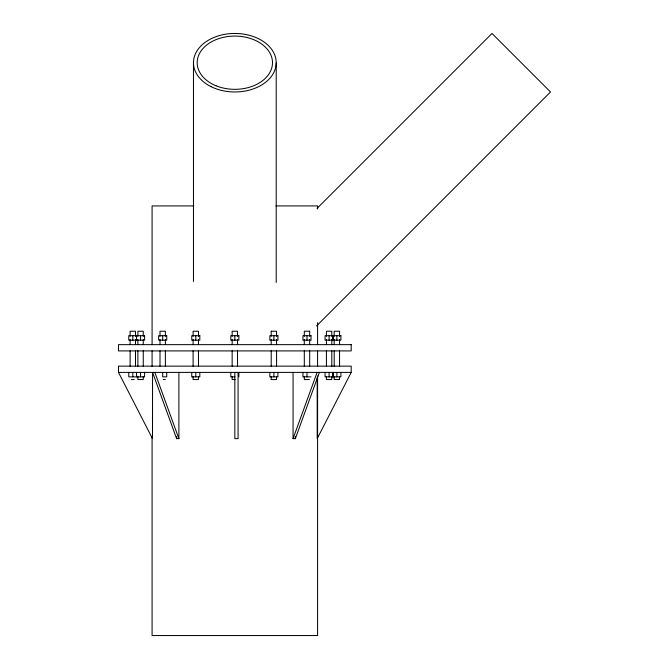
<?xml version="1.0" encoding="UTF-8"?>
<svg xmlns="http://www.w3.org/2000/svg" width="669" height="669" viewBox="0 0 669 669"><rect width="100%" height="100%" fill="white"/><g stroke="black" fill="none" stroke-linecap="round" stroke-linejoin="round"><path stroke-width="1" d="M319.397 372.399L295.347 438.638L293.064 438.638L317.114 372.399M178.891 372.399L178.891 438.638L176.616 438.638L152.565 372.399L152.49 438.638L118.48 372.399L118.48 366.135L351.2 366.135L351.2 372.399L317.19 438.638L317.19 377.575M317.047 208.402L491.999 33.45L550.52 91.962L316.512 325.979M193.717 205.918L152.089 205.918L152.089 344.61M275.963 205.918L317.591 205.918L317.591 209.046M271.213 331.23L276.565 331.23L276.573 336.373M309.672 331.23L304.311 331.23L304.303 336.373M118.48 372.399L351.2 372.399M234.836 376.873L230.805 376.873L230.805 372.399M311.018 376.873L302.957 376.873L302.957 372.399M131.35 379.557L134.252 379.557M163.261 379.557L165.31 379.557M235.22 379.557L232.16 379.557L232.151 376.48M271.213 379.557L276.565 379.557L276.573 376.48M309.438 379.557L304.311 379.557L304.303 376.48M154.84 372.399L178.891 438.638M340.906 372.399L340.906 376.873L325.075 376.873L325.075 372.399M339.559 336.373L339.559 331.23L334.199 331.23L334.191 336.373M339.559 339.451L339.559 344.594M339.559 350.765L339.559 366.194M339.559 376.48L339.559 379.557L334.199 379.557L334.191 376.48M336.875 335.704L336.875 340.178M336.875 372.399L336.875 376.873M334.191 339.451L334.191 344.594M334.191 350.765L334.191 366.194M333.137 335.704L333.137 340.178M333.137 372.399L333.137 376.873M332.844 335.704L332.844 340.178M332.844 372.399L332.844 376.873M331.799 336.373L331.799 331.23L326.43 331.23L326.422 336.373M331.799 339.451L331.799 344.594M331.799 350.765L331.799 366.194M331.799 376.48L331.799 379.557L326.43 379.557L326.422 376.48M329.106 335.704L329.106 340.178M329.106 372.399L329.106 376.873M326.422 339.451L326.422 344.594M326.422 350.765L326.422 366.194M317.591 322.709L317.591 344.61M317.591 350.865L317.591 366.512M317.591 375.894L317.591 635.55L152.089 635.55L152.089 436.38M309.68 331.23L309.68 336.373M309.68 339.451L309.68 344.594M309.68 350.765L309.68 366.194M306.987 335.704L306.987 340.178M306.987 372.399L306.987 376.873M304.303 339.451L304.303 344.594M304.303 350.765L304.303 366.194M295.347 436.564L295.347 438.638M293.064 372.399L293.064 438.638M277.919 372.399L277.919 376.873L269.858 376.873L269.858 372.399M276.573 339.451L276.573 344.594M276.573 350.765L276.573 366.194M276.213 62.71L276.213 282.469M273.889 335.704L273.889 340.178M273.889 372.399L273.889 376.873M271.204 331.23L271.204 336.373M271.204 339.451L271.204 344.594M271.204 350.765L271.204 366.194M271.204 376.48L271.204 379.557M238.866 372.399L238.866 376.873M238.064 372.399L238.064 438.638L234.836 438.638L234.836 372.399M237.528 336.373L237.528 331.23L232.16 331.23L232.151 336.373M237.528 339.451L237.528 344.594M237.528 350.765L237.528 366.194M234.836 335.704L234.836 340.178M232.151 339.451L232.151 344.594M232.151 350.765L232.151 366.194M199.822 372.399L199.822 376.873L191.76 376.873L191.76 372.399M198.476 336.373L198.476 331.23L193.115 331.23L193.107 336.373M198.476 339.451L198.476 344.594M198.476 350.765L198.476 366.194M198.476 376.48L198.476 379.557L193.115 379.557L193.107 376.48M195.791 335.704L195.791 340.178M195.791 372.399L195.791 376.873M193.466 62.71L193.466 281.432M193.107 339.451L193.107 344.594M193.107 350.765L193.107 366.194M176.616 436.564L176.616 438.638M166.723 372.399L166.723 376.873L162.692 376.873L162.692 372.399M165.377 336.373L165.377 331.23L160.008 331.23L160 336.373M165.377 339.451L165.377 344.594M165.377 350.765L165.377 366.194M162.692 335.704L162.692 340.178M160 339.451L160 344.594M160 350.765L160 366.194M152.089 350.865L152.089 366.512M144.604 372.399L144.604 376.873L128.774 376.873L128.774 372.399M143.258 336.373L143.258 331.23L137.889 331.23L137.881 336.373M143.258 339.451L143.258 344.594M143.258 350.765L143.258 366.194M143.258 376.48L143.258 379.557L137.889 379.557L137.881 376.48M140.565 335.704L140.565 340.178M140.565 372.399L140.565 376.873M137.881 339.451L137.881 344.594M137.881 350.765L137.881 366.194M136.535 335.704L136.535 340.178M136.535 372.399L136.535 376.873M135.489 336.373L135.489 331.23L130.12 331.23L130.12 336.373M135.489 339.451L135.489 344.594M135.489 350.765L135.489 366.194M132.805 335.704L132.805 340.178M132.805 372.399L132.805 376.873M130.12 339.451L130.12 344.594M130.12 350.765L130.12 366.194M144.604 335.704L128.774 335.704L128.774 340.178L144.604 340.178L144.604 335.704M166.723 335.704L158.662 335.704L158.662 340.178L166.723 340.178L166.723 335.704M199.822 335.704L191.76 335.704L191.76 340.178L199.822 340.178L199.822 335.704M238.866 335.704L230.805 335.704L230.805 340.178L238.866 340.178L238.866 335.704M277.919 335.704L269.858 335.704L269.858 340.178L277.919 340.178L277.919 335.704M311.018 335.704L302.957 335.704L302.957 340.178L311.018 340.178L311.018 335.704M340.906 335.704L325.075 335.704L325.075 340.178L340.906 340.178L340.906 335.704M351.2 344.652L118.48 344.652L118.48 350.916L351.2 350.916L351.2 344.652M211.011 86.627A41.378 29.26 0 0 0 276.046 65.336A41.378 29.26 0 0 0 217.458 36.159A41.378 29.26 0 0 0 211.011 86.627M216.012 85.766A37.656 26.626 0 0 0 272.492 62.71A37.656 26.626 0 0 0 216.012 39.647A37.656 26.626 0 0 0 216.012 85.766"/></g></svg>
